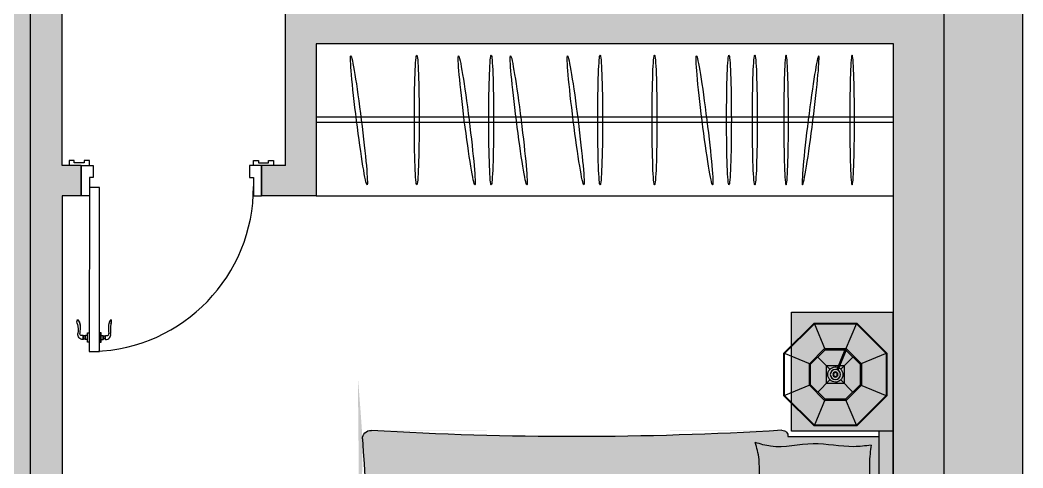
# Model space of a CAD drawing. Header units: millimetres. Extents: x 11159 to 50121, y 18346 to 37577.
# Drawn here: x 41554 to 45505, y 26784 to 28550 of the extents above; entities that cross this region are included whole.
import ezdxf

# ---------------------------------------------------------------- set-up
doc = ezdxf.new("R2010")
doc.units = ezdxf.units.MM
for name, color, linetype in [('axis', 40, 'Continuous'), ('doors', 4, 'Continuous'), ('furnhatch', 254, 'Continuous'), ('furniture', 34, 'Continuous'), ('HATCH', 8, 'Continuous'), ('wall', 5, 'Continuous')]:
    doc.layers.add(name, color=color, linetype=linetype)

# ---------------------------------------------------------------- blocks, each defined once
blk = doc.blocks.new('door-handle')
at = {"color": 0}
for p, q in [((-32, 10), (-32, -10.00000000000728)), ((-30, 9), (-32, 9)), ((-30, 9), (-30, -9)), ((-19, 9), (-21, 9)), ((-21, 9), (-21, -9)), ((-19, 10), (-19, -10.00000000000728)), ((-9, 10), (-19, 10)), ((0, 25), (-9, 25)), ((-9, 25), (-9, -25)), ((0, -25), (0, 25)), ((-32, -10.00000000000364), (-40.34172901356942, -10.00000000000364)), ((-30, -9), (-32, -9)), ((-19, -9), (-21, -9)), ((-9, -10), (-19, -10.00000000000364)), ((-9, -25), (0, -25)), ((-61.67027487228916, -93.05419732806331), (-60.75208368415406, -94.01785612024833))]:
    blk.add_line(p, q, dxfattribs=at)
for centre, radius, start, end in [((-34.46362960745319, -14.92424038324498), 25.04570281554129, 84.35495152263769, 191.5747182569977), ((-25.49999999999818, 16.17089144310557), 8.465913068820786, 237.8902061553036, 302.1097938446965), ((-242.8306956194119, -39.24300342557399), 184.8403687438857, 350.5395445302115, 5.991388819178432), ((-39.67183528947498, -19.52468724937171), 9.54821579143467, 85.9768775786792, 192.3256840784366), ((-595.5908857967352, -61.5688183318307), 548.0530142172786, 359.6930381090062, 4.186108045202766), ((-25.49999999999818, -16.17089144310921), 8.465913068820786, 57.89020615530352, 122.1097938446965), ((-38.8885466585707, -82.44414781276464), 25.13126123219481, 149.329352931917, 204.972632821159), ((-91.0594398050871, -62.15080612508973), 42.64671855244374, 313.5613391426849, 358.16915816811), ((-90.1706845965, -63.14248529410906), 42.64671855244374, 313.5613391426849, 358.16915816811)]:
    blk.add_arc(centre, radius, start, end, dxfattribs=at)
blk = doc.blocks.new('bed1')
at = {"layer": 'furnhatch'}
h = blk.add_hatch(color=254, dxfattribs=at)
edge = h.paths.add_edge_path()
edge.add_line((-49.99999999964166, 728.1543303350354), (-376.575154905604, 728.1543303350363))
edge.add_ellipse((-396.5751549054567, 731.6564387146891), major_axis=(-20.20005246326943, 2.116722135372289), ratio=0.9399674590869538, start_angle=175.798571085819, end_angle=279.2234876354331)
edge.add_ellipse((-1139.075154900112, 11853.60433025541), major_axis=(11637.50671312701, 3.159661290454771e-10), ratio=0.955999999999947, start_angle=266.40828577200574, end_angle=273.6518042821252, ccw=False)
edge.add_ellipse((-1870.000000000207, 721.3768853213396), major_axis=(29.999999999785, 5.544070248419784e-12), ratio=0.9560000000000528, start_angle=86.40828577199728, end_angle=182.7029539343151)
edge.add_ellipse((-20808.21227714517, 1.364242052659392e-11), major_axis=(18931.6710356908, 1.159192231939101e-12), ratio=0.7647663762100974, start_angle=-2.850567224227575, end_angle=2.850567224227177, ccw=False)
edge.add_ellipse((-1870.000000000216, -721.3768853213551), major_axis=(29.99999999978351, 2.932504743571875e-11), ratio=0.9559999999998293, start_angle=177.2970460656072, end_angle=273.5917142279357)
edge.add_ellipse((-1139.075154900042, -11853.60433025214), major_axis=(-11637.50671312344, 2.074362146674086e-10), ratio=0.9559999999999594, start_angle=266.34819571787403, end_angle=273.5917142279937, ccw=False)
edge.add_ellipse((-396.5751549054567, -731.6564387146864), major_axis=(20.20005246326011, 2.116722135454127), ratio=0.9399674590869624, start_angle=260.7765123643427, end_angle=364.2014289139339)
edge.add_line((-376.5751549056004, -728.154330335034), (-49.99999999964348, -728.1543303350322))
edge.add_line((-49.99999999964348, -728.1543303350322), (-49.99999999964166, 728.1543303350354))
edge = h.paths.add_edge_path(flags=0)
edge.add_spline(control_points=[(-483.777429487307, -58.13970892285761), (-463.3236952876159, -60.77676921388957), (-394.7677214423293, -69.6155579932838), (-273.9442626004875, -40.25070549211705), (-155.770845476125, -74.40555138636591), (-87.51306022241624, -54.21623475015986), (-69.25212949027627, -48.81500892291115)], knot_values=[0, 0, 0, 0, 6.340047833477231, 21.25030809563294, 36.90804236878848, 42.62689815922595, 42.62689815922595, 42.62689815922595, 42.62689815922595], degree=3, periodic=0)
edge.add_spline(control_points=[(-69.25212949027627, -48.81500892291115), (-74.65335531752135, -67.07593965507294), (-94.84267195370921, -135.3337249087726), (-60.68782605946944, -336.6234732281682), (-90.05267856063983, -608.56760412111), (-81.2138897812547, -677.1235779663966), (-78.5768294902191, -697.5773121660877)], knot_values=[0, 0, 0, 0, 5.718855790438326, 21.37659006359421, 36.28685032574977, 42.626898159227, 42.626898159227, 42.626898159227, 42.626898159227], degree=3, periodic=0)
edge.add_spline(control_points=[(-78.5768294902191, -697.5773121660877), (-99.0305636899102, -694.9402518750521), (-167.5865375351968, -686.1014630956579), (-288.4099963770441, -715.4663155968246), (-406.5834135014065, -681.3114697025794), (-474.841198755119, -701.5007863387673), (-493.102129487268, -706.9020121660124)], knot_values=[0, 0, 0, 0, 6.340047833477231, 21.25030809563279, 36.90804236878867, 42.62689815922705, 42.62689815922705, 42.62689815922705, 42.62689815922705], degree=3, periodic=0)
edge.add_spline(control_points=[(-493.102129487268, -706.9020121660124), (-487.7009036600193, -688.6410814338724), (-467.5115870238133, -620.3832961801618), (-501.6664329180621, -351.0892070047066), (-472.3015804168863, -147.1494169678354), (-481.1403691962714, -78.5934431225487), (-483.777429487307, -58.13970892285761)], knot_values=[0, 0, 0, 0, 5.718855790437516, 21.37659006359306, 36.28685032574877, 42.62689815922599, 42.62689815922599, 42.62689815922599, 42.62689815922599], degree=3, periodic=0)
edge = h.paths.add_edge_path(flags=0)
edge.add_spline(control_points=[(-483.777429487307, 58.02593828062345), (-481.1403691962714, 78.47967248032182), (-472.3015804168863, 147.0356463256121), (-501.6664329180621, 350.9754363624834), (-467.5115870238133, 620.2695255379385), (-487.7009036600193, 688.5273107916382), (-493.102129487268, 706.7882415237782)], knot_values=[0, 0, 0, 0, 6.340047833477231, 21.25030809563294, 36.90804236878848, 42.62689815922599, 42.62689815922599, 42.62689815922599, 42.62689815922599], degree=3, periodic=0)
edge.add_spline(control_points=[(-493.102129487268, 706.7882415237782), (-474.841198755119, 701.3870156965368), (-406.5834135014065, 681.1976990603453), (-288.4099963770441, 715.3525449545941), (-167.5865375351968, 685.9876924534274), (-99.0305636899102, 694.8264812328216), (-78.5768294902191, 697.4635415238536)], knot_values=[0, 0, 0, 0, 5.718855790438376, 21.37659006359426, 36.28685032574982, 42.62689815922705, 42.62689815922705, 42.62689815922705, 42.62689815922705], degree=3, periodic=0)
edge.add_spline(control_points=[(-78.5768294902191, 697.4635415238536), (-81.2138897812547, 677.0098073241625), (-90.05267856063983, 608.4538334788758), (-60.68782605946944, 336.509702585945), (-94.84267195370921, 135.2199542665494), (-74.65335531752135, 66.96216901283151), (-69.25212949027627, 48.70123828069154)], knot_values=[0, 0, 0, 0, 6.340047833477231, 21.25030809563279, 36.90804236878867, 42.626898159227, 42.626898159227, 42.626898159227, 42.626898159227], degree=3, periodic=0)
edge.add_spline(control_points=[(-69.25212949027627, 48.70123828069154), (-87.51306022241624, 54.10246410793297), (-155.770845476125, 74.29178074413903), (-273.9442626004875, 40.13693484987562), (-394.7677214423293, 69.50178735105328), (-463.3236952876159, 60.66299857166996), (-483.777429487307, 58.02593828062345)], knot_values=[0, 0, 0, 0, 5.718855790437466, 21.37659006359301, 36.28685032574872, 42.62689815922595, 42.62689815922595, 42.62689815922595, 42.62689815922595], degree=3, periodic=0)
edge = h.paths.add_edge_path(flags=16)
edge.add_spline(control_points=[(-78.5768294902191, -697.5773121660877), (-81.2138897812547, -677.1235779663966), (-90.05267856063983, -608.56760412111), (-60.68782605946944, -336.6234732281682), (-94.84267195370921, -135.3337249087726), (-74.65335531752135, -67.07593965507294), (-69.25212949027627, -48.81500892291115)], knot_values=[0, 0, 0, 0, 6.340047833477231, 21.25030809563279, 36.90804236878867, 42.626898159227, 42.626898159227, 42.626898159227, 42.626898159227], degree=3, periodic=0)
edge.add_spline(control_points=[(-69.25212949027627, -48.81500892291115), (-87.51306022241624, -54.21623475015986), (-155.770845476125, -74.40555138636591), (-273.9442626004875, -40.25070549211705), (-394.7677214423293, -69.6155579932838), (-463.3236952876159, -60.77676921388957), (-483.777429487307, -58.13970892285761)], knot_values=[0, 0, 0, 0, 5.718855790437466, 21.37659006359301, 36.28685032574872, 42.62689815922595, 42.62689815922595, 42.62689815922595, 42.62689815922595], degree=3, periodic=0)
edge.add_spline(control_points=[(-483.777429487307, -58.13970892285761), (-481.1403691962714, -78.5934431225487), (-472.3015804168863, -147.1494169678354), (-501.6664329180621, -351.0892070047066), (-467.5115870238133, -620.3832961801618), (-487.7009036600193, -688.6410814338724), (-493.102129487268, -706.9020121660124)], knot_values=[0, 0, 0, 0, 6.340047833477231, 21.25030809563294, 36.90804236878848, 42.62689815922599, 42.62689815922599, 42.62689815922599, 42.62689815922599], degree=3, periodic=0)
edge.add_spline(control_points=[(-493.102129487268, -706.9020121660124), (-474.841198755119, -701.5007863387673), (-406.5834135014065, -681.3114697025794), (-288.4099963770441, -715.4663155968246), (-167.5865375351968, -686.1014630956579), (-99.0305636899102, -694.9402518750521), (-78.5768294902191, -697.5773121660877)], knot_values=[0, 0, 0, 0, 5.718855790438376, 21.37659006359426, 36.28685032574982, 42.62689815922705, 42.62689815922705, 42.62689815922705, 42.62689815922705], degree=3, periodic=0)
edge = h.paths.add_edge_path(flags=16)
edge.add_spline(control_points=[(-69.25212949027627, 48.70123828069154), (-74.65335531752135, 66.96216901283151), (-94.84267195370921, 135.2199542665494), (-60.68782605946944, 336.509702585945), (-90.05267856063983, 608.4538334788758), (-81.2138897812547, 677.0098073241625), (-78.5768294902191, 697.4635415238536)], knot_values=[0, 0, 0, 0, 5.718855790438326, 21.37659006359421, 36.28685032574977, 42.626898159227, 42.626898159227, 42.626898159227, 42.626898159227], degree=3, periodic=0)
edge.add_spline(control_points=[(-78.5768294902191, 697.4635415238536), (-99.0305636899102, 694.8264812328216), (-167.5865375351968, 685.9876924534274), (-288.4099963770441, 715.3525449545941), (-406.5834135014065, 681.1976990603453), (-474.841198755119, 701.3870156965368), (-493.102129487268, 706.7882415237782)], knot_values=[0, 0, 0, 0, 6.340047833477231, 21.25030809563279, 36.90804236878867, 42.62689815922705, 42.62689815922705, 42.62689815922705, 42.62689815922705], degree=3, periodic=0)
edge.add_spline(control_points=[(-493.102129487268, 706.7882415237782), (-487.7009036600193, 688.5273107916382), (-467.5115870238133, 620.2695255379385), (-501.6664329180621, 350.9754363624834), (-472.3015804168863, 147.0356463256121), (-481.1403691962714, 78.47967248032182), (-483.777429487307, 58.02593828062345)], knot_values=[0, 0, 0, 0, 5.718855790437516, 21.37659006359306, 36.28685032574877, 42.62689815922599, 42.62689815922599, 42.62689815922599, 42.62689815922599], degree=3, periodic=0)
edge.add_spline(control_points=[(-483.777429487307, 58.02593828062345), (-463.3236952876159, 60.66299857166996), (-394.7677214423293, 69.50178735105328), (-273.9442626004875, 40.13693484987562), (-155.770845476125, 74.29178074413903), (-87.51306022241624, 54.10246410793297), (-69.25212949027627, 48.70123828069154)], knot_values=[0, 0, 0, 0, 6.340047833477231, 21.25030809563294, 36.90804236878848, 42.62689815922595, 42.62689815922595, 42.62689815922595, 42.62689815922595], degree=3, periodic=0)
h.paths.add_polyline_path([(1.818989403545856e-12, 747.2743303343987), (-49.99999999964348, 747.2743303343987), (-49.99999999964348, -747.2743303343987), (0, -747.2743303343991)])
at = {"layer": 'furniture'}
for p, q in [((-49.99999999964348, 728.1543303350363), (-376.5751549056022, 728.1543303350363)), ((0, 747.2743303343987), (-49.99999999964348, 747.2743303343987)), ((-49.99999999964348, 747.2743303343987), (-49.99999999964348, -747.2743303343991)), ((0, -747.2743303343991), (0, 747.2743303343987)), ((-376.5751549056022, -728.1543303350336), (-49.9999999996453, -728.1543303350327)), ((0, -747.2743303343991), (-49.99999999964348, -747.2743303343991))]:
    blk.add_line(p, q, dxfattribs=at)
for centre, major_axis, ratio, start_param, end_param in [((-1870.000000000207, 721.3768853213396), (29.999999999785, 5.544070248419784e-12), 0.9560000000000528, 1.508109087725523, 3.188768099273326), ((-20808.21227714517, 1.364242052659392e-11), (18931.6710356908, 1.159192231939101e-12), 0.7647663762100974, -0.04975178361220634, 0.04975178361219945), ((-1139.075154900112, 11853.60433025541), (11637.50671312701, 3.159661290454771e-10), 0.955999999999947, 4.649701741315464, 4.776124988746203), ((-396.5751549054567, 731.6564387146891), (-20.20005246326943, 2.116722135372289), 0.9399674590869536, 3.068263885748845, 4.873369208139984), ((-1870.000000000216, -721.3768853213551), (29.99999999978351, 2.932504743571875e-11), 0.9559999999998293, 3.094417207904904, 4.775076219452894), ((-1139.075154900042, -11853.60433025214), (-11637.50671312344, 2.074362146674086e-10), 0.9559999999999594, 4.648652972023164, 4.775076219453906), ((-396.5751549054567, -731.6564387146864), (20.20005246326011, 2.116722135454127), 0.9399674590869624, 4.551408752625482, 6.356514075016221)]:
    blk.add_ellipse(centre, major_axis=major_axis, ratio=ratio, start_param=start_param, end_param=end_param, dxfattribs=at)
for points, knots in [([(-78.5768294902191, 697.4635415238536), (-99.0305636899102, 694.8264812328216), (-167.5865375351968, 685.9876924534274), (-288.4099963770441, 715.3525449545941), (-406.5834135014065, 681.1976990603453), (-474.841198755119, 701.3870156965368), (-493.102129487268, 706.7882415237782)], [0, 0, 0, 0, 6.340047833477231, 21.25030809563279, 36.90804236878867, 42.62689815922705, 42.62689815922705, 42.62689815922705, 42.62689815922705]), ([(-483.777429487307, 58.02593828062345), (-481.1403691962714, 78.47967248032182), (-472.3015804168863, 147.0356463256121), (-501.6664329180621, 350.9754363624834), (-467.5115870238133, 620.2695255379385), (-487.7009036600193, 688.5273107916382), (-493.102129487268, 706.7882415237782)], [0, 0, 0, 0, 6.340047833477231, 21.25030809563294, 36.90804236878848, 42.62689815922599, 42.62689815922599, 42.62689815922599, 42.62689815922599]), ([(-78.5768294902191, 697.4635415238536), (-81.2138897812547, 677.0098073241625), (-90.05267856063983, 608.4538334788758), (-60.68782605946944, 336.509702585945), (-94.84267195370921, 135.2199542665494), (-74.65335531752135, 66.96216901283151), (-69.25212949027627, 48.70123828069154)], [0, 0, 0, 0, 6.340047833477231, 21.25030809563279, 36.90804236878867, 42.626898159227, 42.626898159227, 42.626898159227, 42.626898159227]), ([(-483.777429487307, 58.02593828062345), (-463.3236952876159, 60.66299857166996), (-394.7677214423293, 69.50178735105328), (-273.9442626004875, 40.13693484987562), (-155.770845476125, 74.29178074413903), (-87.51306022241624, 54.10246410793297), (-69.25212949027627, 48.70123828069154)], [0, 0, 0, 0, 6.340047833477231, 21.25030809563294, 36.90804236878848, 42.62689815922595, 42.62689815922595, 42.62689815922595, 42.62689815922595]), ([(-483.777429487307, -58.13970892285761), (-481.1403691962714, -78.5934431225487), (-472.3015804168863, -147.1494169678354), (-501.6664329180621, -351.0892070047066), (-467.5115870238133, -620.3832961801618), (-487.7009036600193, -688.6410814338724), (-493.102129487268, -706.9020121660124)], [0, 0, 0, 0, 6.340047833477231, 21.25030809563294, 36.90804236878848, 42.62689815922599, 42.62689815922599, 42.62689815922599, 42.62689815922599]), ([(-483.777429487307, -58.13970892285761), (-463.3236952876159, -60.77676921388957), (-394.7677214423293, -69.6155579932838), (-273.9442626004875, -40.25070549211705), (-155.770845476125, -74.40555138636591), (-87.51306022241624, -54.21623475015986), (-69.25212949027627, -48.81500892291115)], [0, 0, 0, 0, 6.340047833477231, 21.25030809563294, 36.90804236878848, 42.62689815922595, 42.62689815922595, 42.62689815922595, 42.62689815922595]), ([(-78.5768294902191, -697.5773121660877), (-81.2138897812547, -677.1235779663966), (-90.05267856063983, -608.56760412111), (-60.68782605946944, -336.6234732281682), (-94.84267195370921, -135.3337249087726), (-74.65335531752135, -67.07593965507294), (-69.25212949027627, -48.81500892291115)], [0, 0, 0, 0, 6.340047833477231, 21.25030809563279, 36.90804236878867, 42.626898159227, 42.626898159227, 42.626898159227, 42.626898159227]), ([(-78.5768294902191, -697.5773121660877), (-99.0305636899102, -694.9402518750521), (-167.5865375351968, -686.1014630956579), (-288.4099963770441, -715.4663155968246), (-406.5834135014065, -681.3114697025794), (-474.841198755119, -701.5007863387673), (-493.102129487268, -706.9020121660124)], [0, 0, 0, 0, 6.340047833477231, 21.25030809563279, 36.90804236878867, 42.62689815922705, 42.62689815922705, 42.62689815922705, 42.62689815922705])]:
    blk.add_open_spline(points, degree=3, knots=knots, dxfattribs=at)
blk = doc.blocks.new('lamp (pl)')
at = {"color": 0, "linetype": 'ByBlock'}
for p, q in [((-40.38582233137731, 97.5), (-83.87824638055213, 202.5)), ((83.87824638055099, 202.5), (40.3858223313764, 97.49999999999989)), ((-202.5000000000002, 83.87824638055213), (-97.50000000000023, 40.38582233137743)), ((-42.29923949320255, 95.58658283817442), (-9.903337778047899, 17.37595755214329)), ((-37.67984183064618, 97.49999999999989), (-5.283940115491532, 19.28937471396887)), ((97.5, 40.38582233137629), (202.5, 83.8782463805511)), ((-68.94291116568888, 68.94291116568854), (-21.21320343559637, 21.21320343559626)), ((21.21320343559728, 21.21320343559546), (68.9429111656882, 68.9429111656874)), ((-68.9429111656882, -68.942911165689), (-21.21320343559546, -21.21320343559739)), ((21.21320343559637, -21.21320343559671), (68.9429111656882, -68.94291116568843)), ((-97.50000000000023, -40.38582233137697), (-202.5000000000002, -83.87824638055201)), ((97.5, -40.38582233137686), (202.5, -83.87824638055201)), ((-83.87824638055213, -202.5000000000001), (-40.38582233137731, -97.50000000000011)), ((40.3858223313764, -97.50000000000011), (83.87824638055099, -202.5000000000001))]:
    blk.add_line(p, q, dxfattribs=at)
for points in [[(-202.5000000000002, 83.87824638055213), (-202.5000000000002, -83.87824638055201), (-83.87824638055213, -202.5000000000001), (83.87824638055099, -202.5000000000001), (202.5, -83.87824638055201), (202.5, 83.8782463805511), (83.87824638055099, 202.5), (-83.87824638055213, 202.5)], [(-200.0000000000002, 82.84271247461936), (-200.0000000000002, -82.84271247461913), (-82.84271247461925, -200.0000000000001), (82.84271247461857, -200.0000000000001), (200, -82.84271247461936), (200, 82.84271247461857), (82.84271247461857, 200), (-82.84271247461947, 200)], [(-102.5000000000002, 42.4568901432425), (-102.5000000000002, -42.4568901432425), (-42.45689014324307, -102.5000000000001), (42.45689014324125, -102.5000000000001), (102.5, -42.45689014324216), (102.5, 42.45689014324137), (42.45689014324125, 102.5000000000001), (-42.45689014324216, 102.5)], [(-97.50000000000023, 40.38582233137743), (-97.50000000000023, -40.38582233137697), (-40.38582233137731, -97.50000000000011), (40.3858223313764, -97.50000000000011), (97.5, -40.38582233137686), (97.5, 40.38582233137629), (40.3858223313764, 97.49999999999989), (-40.38582233137731, 97.5)]]:
    blk.add_lwpolyline(points, close=True, dxfattribs=at)
blk.add_lwpolyline([(-17.20345518378963, 34.9999999999992), (-35, 34.9999999999992), (-35, -35.0000000000008), (35, -35.0000000000008), (35, 34.9999999999992), (-11.79149418232737, 34.9999999999992)], dxfattribs=at)
for radius in [20, 10, 7.5]:
    blk.add_circle((0, 0), radius, dxfattribs=at)
blk.add_arc((0, -1.13686837721616e-13), 30, 117.2801918471891, 107.7198081528046, dxfattribs=at)

msp = doc.modelspace()

# ---------------------------------------------------------------- hatches: boundary and pattern name
at = {"layer": 'furniture'}
msp.add_hatch(color=254, dxfattribs=at).paths.add_polyline_path([(44992.91331529878, 27398.37886647711), (44992.91331529878, 26928.37886647711), (44592.91331529878, 26928.37886647711), (44592.91331529878, 27398.37886647716)])
at = {"layer": 'HATCH', "true_color": 0x2b2b2b}
h = msp.add_hatch(color=250, dxfattribs=at)
h.dxf.hatch_style = 1
h.paths.add_polyline_path([(38584.9003107828, 23756.37710312664), (38119.9003107828, 23756.37710312664), (38119.9003107828, 24551.33275666475), (37869.9003107828, 24551.33275666475), (37869.9003107828, 24356.37710312664), (36639.9003107828, 24356.37710312664), (36639.9003107828, 23846.37710312664), (37684.9003107828, 23846.37710312664), (37684.9003107828, 23246.37710312664), (38584.9003107828, 23246.37710312664)])
h.paths.add_polyline_path([(35129.9003107828, 24356.37710312664), (34594.9003107828, 24356.37710312664), (34594.9003107828, 28296.37710312664), (36414.90030955445, 28296.37710312664), (36414.90030955445, 28896.37710312664), (37869.90031078279, 28896.37710312665), (37869.9003107828, 25361.33275666475), (38119.9003107828, 25361.33275666475), (38119.9003107828, 30696.37710312664), (40509.9003107828, 30696.37710312665), (40509.90031078282, 30816.37710312665), (38119.9003107828, 30816.37710312664), (38119.9003107828, 31066.37710312664), (37869.9003107828, 31066.37710312664), (37869.9003107828, 30816.37710312663), (37219.90031078282, 30816.37710312663), (37219.90031078282, 30696.37710312663), (37869.9003107828, 30696.37710312663), (37869.90031078279, 29016.37710312665), (36414.90030955445, 29016.37710312664), (36414.90030955445, 29366.37714497871), (36294.90030955446, 29366.37714497871), (36294.90030955445, 28416.37710312666), (34594.90031078283, 28416.37710312664), (34594.90031078282, 28801.37710312664), (34084.9003107828, 28801.37710312664), (34084.9003107828, 23846.37710312664), (35129.9003107828, 23846.37710312664)])
h.paths.add_polyline_path([(42949.9003107828, 24356.37710312664), (41719.90031078277, 24356.37710312664), (41719.90031078279, 27856.37710312666), (41794.9003107828, 27856.37710312666), (41794.9003107828, 27976.37710312666), (41719.90031078277, 27976.37710312666), (41719.90031078277, 28581.37710312666), (41469.90031078279, 28581.37710312666), (41469.9003107828, 23756.37710312664), (41004.9003107828, 23756.37710312664), (41004.9003107828, 23246.37710312664), (41904.9003107828, 23246.37710312664), (41904.9003107828, 23846.37710312664), (42949.9003107828, 23846.37710312664)])
h.paths.add_polyline_path([(45504.9003107828, 35266.37710312664), (44249.9003107828, 35266.37710312664), (44249.9003107828, 34756.37710312664), (44994.9003107828, 34756.37710312664), (44994.9003107828, 30816.37710312666), (42504.9003107828, 30816.37710312666), (42504.9003107828, 30696.37710312666), (42599.9003107828, 30696.37710312666), (42599.9003107828, 30106.37710312664), (42719.90031078234, 30106.37710312664), (42719.9003107828, 30696.37710312665), (44194.9003107828, 30696.37710312665), (44194.90031078282, 30296.37710312665), (44994.9003107828, 30296.37710312665), (44994.9003107828, 28576.37710312666), (42719.90031115492, 28576.37710312666), (42719.9003107828, 29396.37710312664), (42599.9003107828, 29396.37710312664), (42599.9003107828, 27976.37710312666), (42504.9003107828, 27976.37710312666), (42504.9003107828, 27856.37710312666), (42719.9003107828, 27856.37710312666), (42719.9003107828, 28456.37710312666), (44994.9003107828, 28456.37710312666), (44994.9003107828, 24356.37710312664), (44459.9003107828, 24356.37710312664), (44459.9003107828, 23846.37710312664), (45504.90031078279, 23846.37710312664)])
h.paths.add_polyline_path([(44994.9003107828, 30416.37710312665), (44314.90031078282, 30416.37710312666), (44314.9003107828, 30696.37710312665), (44994.9003107828, 30696.37710312665)], flags=16)
h.paths.add_polyline_path([(41719.9003107828, 34756.37710312664), (42539.9003107828, 34756.37710312664), (42539.9003107828, 35266.37710312664), (40649.9003107828, 35266.37710312664), (40649.9003107828, 34756.37710312664), (41469.9003107828, 34756.37710312664), (41469.90031078282, 30816.37710312665), (41319.90031078282, 30816.37710312665), (41319.9003107828, 30696.37710312665), (41469.90031078282, 30696.37710312665), (41469.90031078279, 30091.37710312666), (41719.90031078289, 30091.37710312666), (41719.9003107828, 30696.37710312666), (41794.9003107828, 30696.37710312666), (41794.9003107828, 30816.37710312666), (41719.90031078279, 30816.37710312666), (41719.90031078279, 30856.37710312666)])
h.paths.add_polyline_path([(36509.90031078282, 30816.37710312663), (34594.9003107828, 30816.37710312663), (34594.9003107828, 34756.37710312664), (35339.90031078282, 34756.37710312663), (35339.90031078282, 35266.37710312664), (34084.9003107828, 35266.37710312664), (34084.9003107828, 30311.37710312664), (34594.9003107828, 30311.37710312664), (34594.9003107828, 30696.37710312663), (36294.90030955448, 30696.37710312663), (36294.90030955448, 30076.37714497871), (36414.90030955446, 30076.37714497871), (36414.90030955448, 30696.37710312663), (36509.90031078282, 30696.37710312663)])
h.paths.add_polyline_path([(38939.9003107828, 35266.37710312664), (37049.90031078282, 35266.37710312664), (37049.90031078282, 34756.37710312664), (37869.90031078282, 34756.37710312664), (37869.90031078282, 34506.37710312664), (38119.90031078277, 34506.37710312664), (38119.90031078277, 34756.37710312664), (38939.9003107828, 34756.37710312664)])
h.paths.add_polyline_path([(38497.03234513875, 36456.37710312664), (38097.03234513875, 36456.37710312664), (38097.03234513875, 36056.37710312664), (38497.03234513875, 36056.37710312664)])
h.paths.add_polyline_path([(41492.76827642685, 36456.37710312664), (41092.76827642685, 36456.37710312664), (41092.76827642685, 36056.37710312664), (41492.76827642685, 36056.37710312664)])

# ---------------------------------------------------------------- linework, layer by layer
at = {"layer": 'axis'}
for p, q in [((41594.9003107828, 18746.37710312664), (41594.9003107828, 35956.37710312664)), ((45194.9003107828, 18746.37710312664), (45194.9003107828, 35956.37710312664))]:
    msp.add_line(p, q, dxfattribs=at)
at = {"layer": 'doors'}
msp.add_arc((41826.90031078274, 27889.37710312636), 646.2935802655704, 271.727040729489, 0.3104230126491674, dxfattribs=at)
at = {"layer": 'furniture', "color": 34, "linetype": 'ByBlock'}
for p, q in [((44994.9003107828, 28166.37710312666), (42719.9003107828, 28166.37710312666)), ((44994.9003107828, 28146.37710312666), (42719.9003107828, 28146.37710312666)), ((42719.90031078282, 27856.37710312666), (44994.9003107828, 27856.37710312666))]:
    msp.add_line(p, q, dxfattribs=at)
for points in [[(41826.90031078286, 27976.37710312607), (41826.90031078286, 27996.37710312607), (41806.90031078286, 27996.37710312607), (41806.90031078274, 27986.37710312607), (41766.9003107828, 27986.37710312607), (41766.9003107828, 27996.37710312607), (41746.9003107828, 27996.37710312607), (41746.9003107828, 27976.3771031266)], [(41794.9003107828, 27856.37710312666), (41794.9003107828, 27976.37710312666), (41841.9003107828, 27976.37710312666), (41841.90031078286, 27929.37710312642), (41826.90031078286, 27929.37710312642), (41826.90031078274, 27856.37710312712), (41794.9003107828, 27856.37710312712)], [(42504.9003107828, 27856.37710312666), (42504.9003107828, 27976.37710312666), (42457.9003107828, 27976.37710312666), (42457.9003107828, 27929.37710312642), (42472.9003107828, 27929.37710312642), (42472.90031078286, 27856.37710312712), (42504.9003107828, 27856.37710312712)], [(42472.9003107828, 27976.37710312613), (42472.9003107828, 27996.37710312613), (42492.90031078286, 27996.37710312613), (42492.90031078292, 27986.37710312613), (42532.90031078286, 27986.37710312613), (42532.90031078286, 27996.37710312613), (42552.90031078286, 27996.37710312613), (42552.90031078286, 27976.37710312666)], [(41866.90031078193, 27889.37710312636), (41826.90031078274, 27889.37710312636), (41826.37829559908, 27243.37710312636), (41866.37829559826, 27243.37710312636), (41866.90031078193, 27889.37710312636)], [(44992.91331529878, 27398.37886647711), (44992.91331529878, 26928.37886647711), (44592.91331529878, 26928.37886647711), (44592.91331529878, 27398.37886647716), (44992.91331529878, 27398.37886647716)]]:
    msp.add_lwpolyline(points, dxfattribs=at)
for centre, major_axis, ratio in [((42888.92604071263, 28154.60193085099), (-31.92397707207121, 254.0969539828021), 0.0366900471266113), ((43116.69678757546, 28155.77322307426), (6.272351276451622e-14, 256.0945183627264), 0.03669004712661129), ((43313.48281467523, 28154.60193085099), (-31.92397707207121, 254.0969539828021), 0.0366900471266113), ((43409.97120575039, 28155.77322307426), (6.272351276451622e-14, 256.0945183627264), 0.03669004712661129), ((43518.37230314719, 28154.60193085099), (-31.92397707207121, 254.0969539828021), 0.03669004712661129), ((43742.6973453268, 28154.60193085099), (-31.9239770720712, 254.0969539828021), 0.0366900471266113), ((43839.18573640197, 28155.77322307426), (6.272351276451622e-14, 256.0945183627264), 0.03669004712661129), ((44053.41957898901, 28155.77322307426), (6.272351276451622e-14, 256.0945183627264), 0.03669004712661129), ((44250.20560608877, 28154.60193085099), (-31.92397707207121, 254.0969539828021), 0.0366900471266113), ((44346.69399716394, 28155.77322307426), (6.272351276451622e-14, 256.0945183627264), 0.03669004712661129), ((44448.60787435962, 28155.77322307426), (6.272351276451622e-14, 256.0945183627264), 0.03669004712661129)]:
    msp.add_ellipse(centre, major_axis=major_axis, ratio=ratio, dxfattribs=at)
at = {"layer": 'furniture', "color": 34, "linetype": 'ByBlock', "extrusion": (0, 0, -1)}
for centre, major_axis, ratio in [((44571.83983240926, 28155.77322307426), (-6.272351276451622e-14, 256.0945183627264), 0.03669004712661129), ((44668.32822348442, 28154.60193085099), (31.92397707207121, 254.0969539828021), 0.0366900471266113), ((44831.83206620815, 28155.77322307426), (-6.272351276451622e-14, 256.0945183627264), 0.03669004712661129)]:
    msp.add_ellipse(centre, major_axis=major_axis, ratio=ratio, dxfattribs=at)
at = {"layer": 'wall', "color": 5}
for p, q in [((45504.90031078279, 23846.37710312664), (45504.9003107828, 35266.37710312664)), ((42599.9003107828, 27976.37710312666), (42599.9003107828, 29396.37710312664)), ((41719.90031078277, 27976.37710312666), (41719.90031078277, 28581.37710312666)), ((44994.90031078276, 28456.37710312666), (42719.90031078279, 28456.37710312666)), ((42719.9003107828, 28456.37710312666), (42719.9003107828, 27856.37710312666)), ((44994.9003107828, 24356.37710312664), (44994.9003107828, 28456.37710312666)), ((41794.9003107828, 27976.37710312666), (41719.90031078277, 27976.37710312666)), ((41794.9003107828, 27976.37710312666), (41794.9003107828, 27856.37710312666)), ((42599.9003107828, 27976.37710312666), (42504.9003107828, 27976.37710312666)), ((42504.9003107828, 27976.37710312666), (42504.9003107828, 27856.37710312666)), ((41719.90031078279, 27856.37710312666), (41719.90031078277, 24356.37710312664)), ((41794.9003107828, 27856.37710312666), (41719.90031078279, 27856.37710312666)), ((42719.90031078282, 27856.37710312666), (42504.9003107828, 27856.37710312666))]:
    msp.add_line(p, q, dxfattribs=at)

# ---------------------------------------------------------------- block references
at = {"layer": 'furniture', "color": 34, "linetype": 'ByBlock', "zscale": 0.07530120532436947}
for p, xscale, yscale, rotation in [((41826.37829559908, 27298.26761605723), -0.7530120532028377, 0.7530120532028377, 180), ((41866.37829559826, 27298.26761605723), 0.753012053319253, 0.753012053319253, 180.0000000310027)]:
    msp.add_blockref('door-handle', p, dxfattribs=dict(at, xscale=xscale, yscale=yscale, rotation=rotation))
at = {"layer": 'furniture', "xscale": -1, "zscale": 0.1}
msp.add_blockref('lamp (pl)', (44765.96264962146, 27152.10709177015), dxfattribs=at)
at = {"layer": 'furniture', "color": 34, "xscale": -1.099999999976717, "yscale": 1.099999999976717, "rotation": 180}
msp.add_blockref('bed1', (44992.91331529878, 26106.37710312666), dxfattribs=at)

doc.saveas('drawing.dxf')
